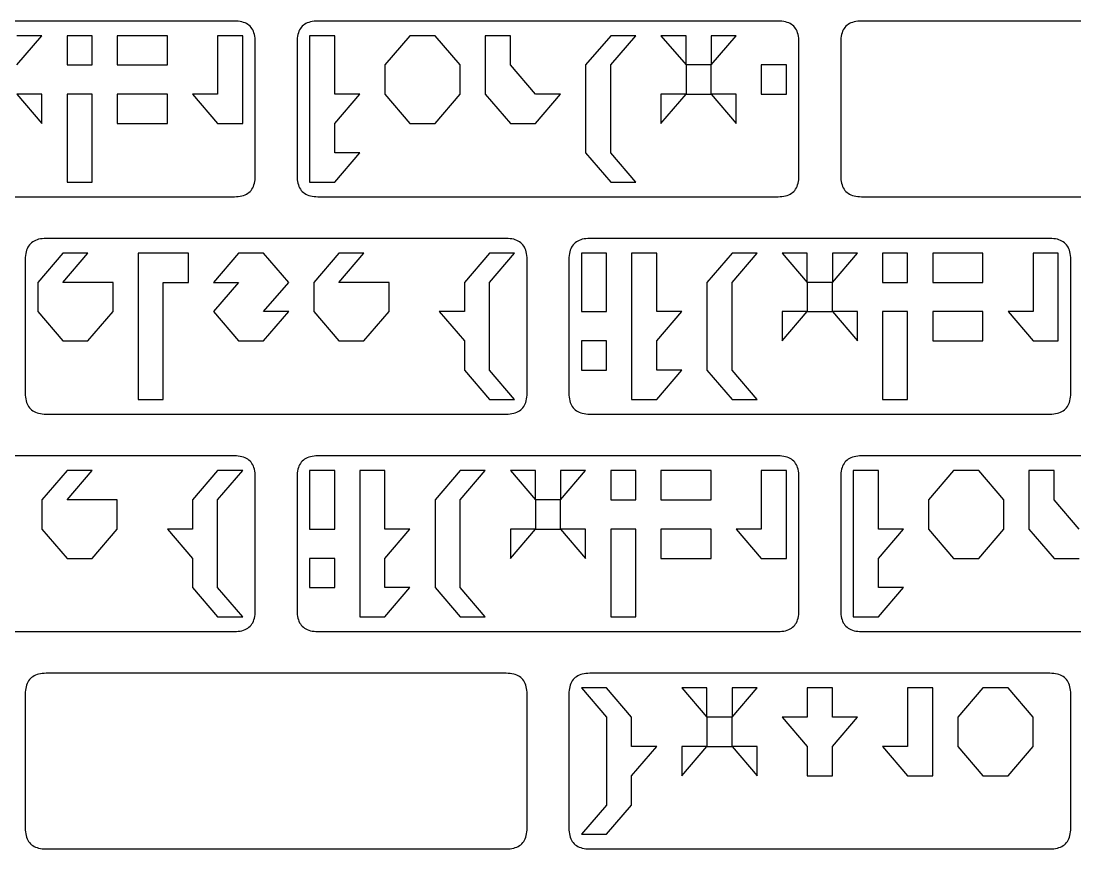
# Model space of a CAD drawing. Header units: metres. Extents: x 10 to 780, y 10 to 780.
# Drawn here: x 399 to 651, y 426 to 624 of the extents above; entities that cross this region are included whole.
import ezdxf

# ---------------------------------------------------------------- set-up
doc = ezdxf.new("R2010")
doc.units = ezdxf.units.M

msp = doc.modelspace()

# ---------------------------------------------------------------- linework, layer by layer
for p, q in [((450, 623.99994), (340, 624)), ((450.4875, 623.9874), (450, 623.99994)), ((450.94998, 623.94995), (450.4875, 623.9874)), ((451.38748, 623.88745), (450.94998, 623.94995)), ((451.8, 623.8), (451.38748, 623.88745)), ((452.1875, 623.6875), (451.8, 623.8)), ((452.55, 623.55), (452.1875, 623.6875)), ((452.88748, 623.3875), (452.55, 623.55)), ((453.19998, 623.2), (452.88748, 623.3875)), ((453.4875, 622.9875), (453.19998, 623.2)), ((453.75, 622.75), (453.4875, 622.9875)), ((453.9875, 622.4875), (453.75, 622.75)), ((454.19998, 622.2), (453.9875, 622.4875)), ((466.01257, 622.4876), (465.80008, 622.20013)), ((466.25006, 622.7501), (466.01257, 622.4876)), ((466.51254, 622.9876), (466.25006, 622.7501)), ((466.80005, 623.2001), (466.51254, 622.9876)), ((467.11255, 623.3876), (466.80005, 623.2001)), ((467.45004, 623.55005), (467.11255, 623.3876)), ((467.81253, 623.68756), (467.45004, 623.55005)), ((468.2, 623.80005), (467.81253, 623.68756)), ((468.61252, 623.8875), (468.2, 623.80005)), ((469.05002, 623.95), (468.61252, 623.8875)), ((469.5125, 623.9875), (469.05002, 623.95)), ((470, 624), (469.5125, 623.9875)), ((580.00024, 623.99994), (470, 624)), ((580.48773, 623.9874), (580.00024, 623.99994)), ((580.9502, 623.94995), (580.48773, 623.9874)), ((581.3877, 623.88745), (580.9502, 623.94995)), ((581.8002, 623.8), (581.3877, 623.88745)), ((582.1876, 623.6875), (581.8002, 623.8)), ((582.5501, 623.55), (582.1876, 623.6875)), ((582.8876, 623.3875), (582.5501, 623.55)), ((583.2001, 623.2), (582.8876, 623.3875)), ((583.48755, 622.9875), (583.2001, 623.2)), ((583.75006, 622.75), (583.48755, 622.9875)), ((583.98755, 622.4875), (583.75006, 622.75)), ((584.2, 622.2), (583.98755, 622.4875)), ((596.0125, 622.4876), (595.8, 622.20013)), ((596.25, 622.7501), (596.0125, 622.4876)), ((596.5125, 622.9876), (596.25, 622.7501)), ((596.8, 623.2001), (596.5125, 622.9876)), ((597.1125, 623.3876), (596.8, 623.2001)), ((597.45, 623.55005), (597.1125, 623.3876)), ((597.8125, 623.68756), (597.45, 623.55005)), ((598.2, 623.80005), (597.8125, 623.68756)), ((598.6125, 623.8875), (598.2, 623.80005)), ((599.05, 623.95), (598.6125, 623.8875)), ((599.5125, 623.9875), (599.05, 623.95)), ((600, 624), (599.5125, 623.9875)), ((710.0005, 623.99994), (600, 624)), ((398, 613.5), (404, 620.5)), ((404, 620.5), (398, 620.5)), ((416, 620.5), (410, 620.5)), ((410, 620.5), (410, 613.5)), ((416, 613.5), (416, 620.5)), ((434, 620.5), (422, 620.5)), ((422, 620.5), (422, 613.5)), ((434, 613.5), (434, 620.5)), ((452, 620.5), (446, 620.5)), ((446, 620.5), (446, 606.5)), ((452, 599.5), (452, 620.5)), ((454.38748, 621.8875), (454.19998, 622.2)), ((454.55, 621.55), (454.38748, 621.8875)), ((454.6875, 621.1875), (454.55, 621.55)), ((454.8, 620.8), (454.6875, 621.1875)), ((454.88748, 620.3875), (454.8, 620.8)), ((454.94998, 619.95), (454.88748, 620.3875)), ((454.9875, 619.4875), (454.94998, 619.95)), ((465.05017, 619.95026), (465.0127, 619.4878)), ((465.11264, 620.38776), (465.05017, 619.95026)), ((465.20013, 620.80023), (465.11264, 620.38776)), ((465.31262, 621.1877), (465.20013, 620.80023)), ((465.4501, 621.5502), (465.31262, 621.1877)), ((465.61258, 621.88763), (465.4501, 621.5502)), ((465.80008, 622.20013), (465.61258, 621.88763)), ((474, 620.5), (468, 620.5)), ((468, 620.5), (468, 585.5)), ((474, 606.5), (474, 620.5)), ((492, 620.5), (486, 613.5)), ((498, 620.5), (492, 620.5)), ((504, 613.5), (498, 620.5)), ((516, 620.5), (510, 620.5)), ((510, 620.5), (510, 606.5)), ((516, 613.5), (516, 620.5)), ((540, 620.5), (534, 613.5)), ((540, 613.5), (546, 620.5)), ((546, 620.5), (540, 620.5)), ((558, 620.5), (552, 620.5)), ((552, 620.5), (558, 613.5)), ((558, 613.5), (558, 620.5)), ((564, 613.5), (570, 620.5)), ((570, 620.5), (564, 620.5)), ((564, 620.5), (564, 613.5)), ((584.3875, 621.8875), (584.2, 622.2)), ((584.55, 621.55), (584.3875, 621.8875)), ((584.6875, 621.1875), (584.55, 621.55)), ((584.8, 620.8), (584.6875, 621.1875)), ((584.8875, 620.3875), (584.8, 620.8)), ((584.95, 619.95), (584.8875, 620.3875)), ((584.9875, 619.4875), (584.95, 619.95)), ((595.05, 619.95026), (595.0125, 619.4878)), ((595.1125, 620.38776), (595.05, 619.95026)), ((595.2, 620.80023), (595.1125, 620.38776)), ((595.3125, 621.1877), (595.2, 620.80023)), ((595.45, 621.5502), (595.3125, 621.1877)), ((595.6125, 621.88763), (595.45, 621.5502)), ((595.8, 622.20013), (595.6125, 621.88763)), ((455, 619), (454.9875, 619.4875)), ((455.00015, 587.0004), (455, 619)), ((465.0002, 619.0003), (465, 587)), ((465.0127, 619.4878), (465.0002, 619.0003)), ((585, 619), (584.9875, 619.4875)), ((585, 587.0004), (585, 619)), ((595.0125, 619.4878), (595, 619.0003)), ((595, 619.0003), (595, 587)), ((410, 613.5), (416, 613.5)), ((422, 613.5), (434, 613.5)), ((486, 613.5), (486, 606.5)), ((504, 606.5), (504, 613.5)), ((522, 606.5), (516, 613.5)), ((534, 613.5), (534, 592.5)), ((540, 592.5), (540, 613.5)), ((564, 613.5), (558, 613.5)), ((558, 613.5), (558, 606.5)), ((564, 606.5), (564, 613.5)), ((582, 613.5), (576, 613.5)), ((576, 613.5), (576, 606.5)), ((582, 606.5), (582, 613.5)), ((398, 606.5), (404, 599.5)), ((404, 606.5), (398, 606.5)), ((404, 599.5), (404, 606.5)), ((416, 606.5), (410, 606.5)), ((410, 606.5), (410, 585.5)), ((416, 585.5), (416, 606.5)), ((434, 606.5), (422, 606.5)), ((422, 606.5), (422, 599.5)), ((434, 599.5), (434, 606.5)), ((446, 606.5), (440, 606.5)), ((440, 606.5), (446, 599.5)), ((474, 599.5), (480, 606.5)), ((480, 606.5), (474, 606.5)), ((486, 606.5), (492, 599.5)), ((498, 599.5), (504, 606.5)), ((510, 606.5), (516, 599.5)), ((522, 599.5), (528, 606.5)), ((528, 606.5), (522, 606.5)), ((552, 599.5), (558, 606.5)), ((558, 606.5), (552, 606.5)), ((552, 606.5), (552, 599.5)), ((558, 606.5), (564, 606.5)), ((564, 606.5), (570, 599.5)), ((570, 606.5), (564, 606.5)), ((570, 599.5), (570, 606.5)), ((576, 606.5), (582, 606.5)), ((422, 599.5), (434, 599.5)), ((446, 599.5), (452, 599.5)), ((474, 592.5), (474, 599.5)), ((492, 599.5), (498, 599.5)), ((516, 599.5), (522, 599.5)), ((474, 585.5), (480, 592.5)), ((480, 592.5), (474, 592.5)), ((534, 592.5), (540, 585.5)), ((546, 585.5), (540, 592.5)), ((410, 585.5), (416, 585.5)), ((454.55008, 584.4502), (454.6876, 584.81274)), ((454.6876, 584.81274), (454.8001, 585.20026)), ((454.8001, 585.20026), (454.88763, 585.6128)), ((454.88763, 585.6128), (454.95013, 586.05035)), ((454.95013, 586.05035), (454.98764, 586.5129)), ((454.98764, 586.5129), (455.00015, 587.0004)), ((465, 587), (465.0125, 586.5125)), ((465.0125, 586.5125), (465.05002, 586.05005)), ((465.05002, 586.05005), (465.11252, 585.61255)), ((465.11252, 585.61255), (465.2, 585.2001)), ((465.2, 585.2001), (465.31253, 584.81256)), ((465.31253, 584.81256), (465.45004, 584.4501)), ((468, 585.5), (474, 585.5)), ((540, 585.5), (546, 585.5)), ((584.55, 584.4502), (584.6875, 584.81274)), ((584.6875, 584.81274), (584.8, 585.20026)), ((584.8, 585.20026), (584.8875, 585.6128)), ((584.8875, 585.6128), (584.95, 586.05035)), ((584.95, 586.05035), (584.9875, 586.5129)), ((584.9875, 586.5129), (585, 587.0004)), ((595, 587), (595.0125, 586.5125)), ((595.0125, 586.5125), (595.05, 586.05005)), ((595.05, 586.05005), (595.1125, 585.61255)), ((595.1125, 585.61255), (595.2, 585.2001)), ((595.2, 585.2001), (595.3125, 584.81256)), ((595.3125, 584.81256), (595.45, 584.4501)), ((451.3875, 582.1125), (451.80002, 582.2)), ((451.80002, 582.2), (452.18753, 582.3125)), ((452.18753, 582.3125), (452.55005, 582.45)), ((452.55005, 582.45), (452.88754, 582.61255)), ((452.88754, 582.61255), (453.20004, 582.80005)), ((453.20004, 582.80005), (453.48755, 583.0126)), ((453.48755, 583.0126), (453.75006, 583.2501)), ((453.75006, 583.2501), (453.98758, 583.51263)), ((453.98758, 583.51263), (454.20007, 583.8002)), ((454.20007, 583.8002), (454.38757, 584.1127)), ((454.38757, 584.1127), (454.55008, 584.4502)), ((465.45004, 584.4501), (465.61255, 584.1126)), ((465.61255, 584.1126), (465.80005, 583.8001)), ((465.80005, 583.8001), (466.01254, 583.51263)), ((466.01254, 583.51263), (466.25006, 583.2501)), ((466.25006, 583.2501), (466.51257, 583.01263)), ((466.51257, 583.01263), (466.80008, 582.8002)), ((466.80008, 582.8002), (467.11258, 582.6127)), ((467.11258, 582.6127), (467.45007, 582.4502)), ((467.45007, 582.4502), (467.8126, 582.3127)), ((467.8126, 582.3127), (468.2001, 582.2002)), ((468.2001, 582.2002), (468.6126, 582.11273)), ((581.3875, 582.1125), (581.8, 582.2)), ((581.8, 582.2), (582.1875, 582.3125)), ((582.1875, 582.3125), (582.55, 582.45)), ((582.55, 582.45), (582.8875, 582.61255)), ((582.8875, 582.61255), (583.2, 582.80005)), ((583.2, 582.80005), (583.4875, 583.0126)), ((583.4875, 583.0126), (583.75, 583.2501)), ((583.75, 583.2501), (583.9875, 583.51263)), ((583.9875, 583.51263), (584.2, 583.8002)), ((584.2, 583.8002), (584.3875, 584.1127)), ((584.3875, 584.1127), (584.55, 584.4502)), ((595.45, 584.4501), (595.61255, 584.1126)), ((595.61255, 584.1126), (595.80005, 583.8001)), ((595.80005, 583.8001), (596.0126, 583.51263)), ((596.0126, 583.51263), (596.25006, 583.2501)), ((596.25006, 583.2501), (596.5126, 583.01263)), ((596.5126, 583.01263), (596.8001, 582.8002)), ((596.8001, 582.8002), (597.1126, 582.6127)), ((597.1126, 582.6127), (597.45013, 582.4502)), ((597.45013, 582.4502), (597.8126, 582.3127)), ((597.8126, 582.3127), (598.20013, 582.2002)), ((598.20013, 582.2002), (598.6127, 582.11273)), ((340, 582.00024), (450, 582)), ((450, 582), (450.48752, 582.0125)), ((450.48752, 582.0125), (450.95, 582.05)), ((450.95, 582.05), (451.3875, 582.1125)), ((468.6126, 582.11273), (469.0501, 582.05023)), ((469.0501, 582.05023), (469.51263, 582.01276)), ((469.51263, 582.01276), (470.00015, 582.00024)), ((470.00015, 582.00024), (580, 582)), ((580, 582), (580.4875, 582.0125)), ((580.4875, 582.0125), (580.95, 582.05)), ((580.95, 582.05), (581.3875, 582.1125)), ((598.6127, 582.11273), (599.0502, 582.05023)), ((599.0502, 582.05023), (599.5127, 582.01276)), ((599.5127, 582.01276), (600.0002, 582.00024)), ((600.0002, 582.00024), (710, 582)), ((400.45004, 569.55005), (400.31256, 569.18756)), ((400.61255, 569.8875), (400.45004, 569.55005)), ((400.80005, 570.2), (400.61255, 569.8875)), ((401.01254, 570.4875), (400.80005, 570.2)), ((401.25003, 570.75), (401.01254, 570.4875)), ((401.5125, 570.9875), (401.25003, 570.75)), ((401.80002, 571.2), (401.5125, 570.9875)), ((402.11252, 571.3875), (401.80002, 571.2)), ((402.45, 571.55), (402.11252, 571.3875)), ((402.8125, 571.6875), (402.45, 571.55)), ((403.2, 571.8), (402.8125, 571.6875)), ((403.61252, 571.8875), (403.2, 571.8)), ((404.05002, 571.95), (403.61252, 571.8875)), ((404.5125, 571.9875), (404.05002, 571.95)), ((405, 572), (404.5125, 571.9875)), ((515.0001, 572), (405, 572)), ((515.4876, 571.9875), (515.0001, 572)), ((515.9501, 571.95), (515.4876, 571.9875)), ((516.3876, 571.8875), (515.9501, 571.95)), ((516.80005, 571.8), (516.3876, 571.8875)), ((517.18756, 571.6875), (516.80005, 571.8)), ((517.55005, 571.55), (517.18756, 571.6875)), ((517.8875, 571.3875), (517.55005, 571.55)), ((518.2, 571.2), (517.8875, 571.3875)), ((518.4875, 570.9875), (518.2, 571.2)), ((518.75, 570.75), (518.4875, 570.9875)), ((518.9875, 570.4875), (518.75, 570.75)), ((519.2, 570.2), (518.9875, 570.4875)), ((519.3875, 569.8875), (519.2, 570.2)), ((519.55, 569.55), (519.3875, 569.8875)), ((519.6875, 569.1875), (519.55, 569.55)), ((530.4501, 569.55005), (530.31256, 569.18756)), ((530.61255, 569.8875), (530.4501, 569.55005)), ((530.80005, 570.2), (530.61255, 569.8875)), ((531.0126, 570.4875), (530.80005, 570.2)), ((531.25006, 570.75), (531.0126, 570.4875)), ((531.5126, 570.9875), (531.25006, 570.75)), ((531.80005, 571.2), (531.5126, 570.9875)), ((532.11255, 571.3875), (531.80005, 571.2)), ((532.4501, 571.55), (532.11255, 571.3875)), ((532.81256, 571.6875), (532.4501, 571.55)), ((533.2001, 571.8), (532.81256, 571.6875)), ((533.61255, 571.8875), (533.2001, 571.8)), ((534.05005, 571.95), (533.61255, 571.8875)), ((534.5125, 571.9875), (534.05005, 571.95)), ((535, 572), (534.5125, 571.9875)), ((645.00024, 572), (535, 572)), ((645.48773, 571.9875), (645.00024, 572)), ((645.9502, 571.95), (645.48773, 571.9875)), ((646.3877, 571.8875), (645.9502, 571.95)), ((646.8002, 571.8), (646.3877, 571.8875)), ((647.1876, 571.6875), (646.8002, 571.8)), ((647.5501, 571.55), (647.1876, 571.6875)), ((647.8876, 571.3875), (647.5501, 571.55)), ((648.2001, 571.2), (647.8876, 571.3875)), ((648.48755, 570.9875), (648.2001, 571.2)), ((648.75006, 570.75), (648.48755, 570.9875)), ((648.98755, 570.4875), (648.75006, 570.75)), ((649.2, 570.2), (648.98755, 570.4875)), ((649.3875, 569.8875), (649.2, 570.2)), ((649.55, 569.55), (649.3875, 569.8875)), ((649.6875, 569.1875), (649.55, 569.55)), ((400.01257, 567.4876), (400.0001, 567.0001)), ((400.05008, 567.9501), (400.01257, 567.4876)), ((400.11258, 568.3876), (400.05008, 567.9501)), ((400.20007, 568.80005), (400.11258, 568.3876)), ((400.31256, 569.18756), (400.20007, 568.80005)), ((409, 568.5), (403, 561.5)), ((409, 561.5), (415, 568.5)), ((415, 568.5), (409, 568.5)), ((439, 568.5), (427, 568.5)), ((427, 568.5), (427, 533.5)), ((439, 561.5), (439, 568.5)), ((451, 568.5), (445, 561.5)), ((457, 568.5), (451, 568.5)), ((463, 561.5), (457, 568.5)), ((475, 568.5), (469, 561.5)), ((475, 561.5), (481, 568.5)), ((481, 568.5), (475, 568.5)), ((511, 568.5), (505, 561.5)), ((511, 561.5), (517, 568.5)), ((517, 568.5), (511, 568.5)), ((519.8, 568.8), (519.6875, 569.1875)), ((519.8875, 568.3875), (519.8, 568.8)), ((519.95, 567.95), (519.8875, 568.3875)), ((519.9875, 567.4875), (519.95, 567.95)), ((520, 567), (519.9875, 567.4875)), ((530.0126, 567.4876), (530.00006, 567.0001)), ((530.05005, 567.9501), (530.0126, 567.4876)), ((530.11255, 568.3876), (530.05005, 567.9501)), ((530.2001, 568.80005), (530.11255, 568.3876)), ((530.31256, 569.18756), (530.2001, 568.80005)), ((539, 568.5), (533, 568.5)), ((533, 568.5), (533, 554.5)), ((539, 554.5), (539, 568.5)), ((551, 568.5), (545, 568.5)), ((545, 568.5), (545, 533.5)), ((551, 554.5), (551, 568.5)), ((569, 568.5), (563, 561.5)), ((569, 561.5), (575, 568.5)), ((575, 568.5), (569, 568.5)), ((587, 568.5), (581, 568.5)), ((581, 568.5), (587, 561.5)), ((587, 561.5), (587, 568.5)), ((593, 561.5), (599, 568.5)), ((599, 568.5), (593, 568.5)), ((593, 568.5), (593, 561.5)), ((611, 568.5), (605, 568.5)), ((605, 568.5), (605, 561.5)), ((611, 561.5), (611, 568.5)), ((629, 568.5), (617, 568.5)), ((617, 568.5), (617, 561.5)), ((629, 561.5), (629, 568.5)), ((647, 568.5), (641, 568.5)), ((641, 568.5), (641, 554.5)), ((647, 547.5), (647, 568.5)), ((649.8, 568.8), (649.6875, 569.1875)), ((649.8875, 568.3875), (649.8, 568.8)), ((649.95, 567.95), (649.8875, 568.3875)), ((649.9875, 567.4875), (649.95, 567.95)), ((650, 567), (649.9875, 567.4875)), ((400.0001, 567.0001), (400, 535)), ((520.00024, 535.0001), (520, 567)), ((530.00006, 567.0001), (530, 535)), ((650.00037, 535.0001), (650, 567)), ((403, 561.5), (403, 554.5)), ((421, 561.5), (409, 561.5)), ((421, 554.5), (421, 561.5)), ((433, 533.5), (433, 561.5)), ((433, 561.5), (439, 561.5)), ((445, 561.5), (451, 561.5)), ((451, 561.5), (445, 554.5)), ((457, 554.5), (463, 561.5)), ((469, 561.5), (469, 554.5)), ((487, 561.5), (475, 561.5)), ((487, 554.5), (487, 561.5)), ((505, 561.5), (505, 554.5)), ((511, 540.5), (511, 561.5)), ((563, 561.5), (563, 540.5)), ((569, 540.5), (569, 561.5)), ((593, 561.5), (587, 561.5)), ((587, 561.5), (587, 554.5)), ((593, 554.5), (593, 561.5)), ((605, 561.5), (611, 561.5)), ((617, 561.5), (629, 561.5)), ((403, 554.5), (409, 547.5)), ((415, 547.5), (421, 554.5)), ((445, 554.5), (451, 547.5)), ((457, 547.5), (463, 554.5)), ((463, 554.5), (457, 554.5)), ((469, 554.5), (475, 547.5)), ((481, 547.5), (487, 554.5)), ((505, 554.5), (499, 554.5)), ((499, 554.5), (505, 547.5)), ((533, 554.5), (539, 554.5)), ((551, 547.5), (557, 554.5)), ((557, 554.5), (551, 554.5)), ((581, 547.5), (587, 554.5)), ((587, 554.5), (581, 554.5)), ((581, 554.5), (581, 547.5)), ((587, 554.5), (593, 554.5)), ((593, 554.5), (599, 547.5)), ((599, 554.5), (593, 554.5)), ((599, 547.5), (599, 554.5)), ((611, 554.5), (605, 554.5)), ((605, 554.5), (605, 533.5)), ((611, 533.5), (611, 554.5)), ((629, 554.5), (617, 554.5)), ((617, 554.5), (617, 547.5)), ((629, 547.5), (629, 554.5)), ((641, 554.5), (635, 554.5)), ((635, 554.5), (641, 547.5)), ((409, 547.5), (415, 547.5)), ((451, 547.5), (457, 547.5)), ((475, 547.5), (481, 547.5)), ((505, 547.5), (505, 540.5)), ((539, 547.5), (533, 547.5)), ((533, 547.5), (533, 540.5)), ((539, 540.5), (539, 547.5)), ((551, 540.5), (551, 547.5)), ((617, 547.5), (629, 547.5)), ((641, 547.5), (647, 547.5)), ((505, 540.5), (511, 533.5)), ((517, 533.5), (511, 540.5)), ((533, 540.5), (539, 540.5)), ((551, 533.5), (557, 540.5)), ((557, 540.5), (551, 540.5)), ((563, 540.5), (569, 533.5)), ((575, 533.5), (569, 540.5)), ((400, 535), (400.0125, 534.5125)), ((400.0125, 534.5125), (400.05002, 534.05005)), ((519.9502, 534.0501), (519.98773, 534.51263)), ((519.98773, 534.51263), (520.00024, 535.0001)), ((530, 535), (530.0125, 534.5125)), ((530.0125, 534.5125), (530.05, 534.05005)), ((649.9503, 534.0501), (649.98785, 534.51263)), ((649.98785, 534.51263), (650.00037, 535.0001)), ((400.05002, 534.05005), (400.11252, 533.61255)), ((400.11252, 533.61255), (400.2, 533.2001)), ((400.2, 533.2001), (400.3125, 532.81256)), ((400.3125, 532.81256), (400.45, 532.4501)), ((400.45, 532.4501), (400.61252, 532.11255)), ((400.61252, 532.11255), (400.80002, 531.80005)), ((400.80002, 531.80005), (401.0125, 531.5126)), ((427, 533.5), (433, 533.5)), ((511, 533.5), (517, 533.5)), ((518.9876, 531.5125), (519.20013, 531.80005)), ((519.20013, 531.80005), (519.38763, 532.11255)), ((519.38763, 532.11255), (519.5502, 532.4501)), ((519.5502, 532.4501), (519.6877, 532.81256)), ((519.6877, 532.81256), (519.8002, 533.2001)), ((519.8002, 533.2001), (519.8877, 533.6126)), ((519.8877, 533.6126), (519.9502, 534.0501)), ((530.05, 534.05005), (530.1125, 533.61255)), ((530.1125, 533.61255), (530.2, 533.2001)), ((530.2, 533.2001), (530.3125, 532.81256)), ((530.3125, 532.81256), (530.45, 532.4501)), ((530.45, 532.4501), (530.6125, 532.11255)), ((530.6125, 532.11255), (530.8, 531.80005)), ((530.8, 531.80005), (531.0125, 531.5126)), ((545, 533.5), (551, 533.5)), ((569, 533.5), (575, 533.5)), ((605, 533.5), (611, 533.5)), ((648.9877, 531.5125), (649.2002, 531.80005)), ((649.2002, 531.80005), (649.3877, 532.11255)), ((649.3877, 532.11255), (649.55023, 532.4501)), ((649.55023, 532.4501), (649.68774, 532.81256)), ((649.68774, 532.81256), (649.8003, 533.2001)), ((649.8003, 533.2001), (649.8878, 533.6126)), ((649.8878, 533.6126), (649.9503, 534.0501)), ((401.0125, 531.5126), (401.25, 531.25006)), ((401.25, 531.25006), (401.5125, 531.0126)), ((401.5125, 531.0126), (401.80002, 530.80005)), ((401.80002, 530.80005), (402.11252, 530.61255)), ((402.11252, 530.61255), (402.45, 530.4501)), ((402.45, 530.4501), (402.8125, 530.31256)), ((402.8125, 530.31256), (403.2, 530.2001)), ((403.2, 530.2001), (403.61252, 530.11255)), ((403.61252, 530.11255), (404.05002, 530.05005)), ((404.05002, 530.05005), (404.5125, 530.0126)), ((404.5125, 530.0126), (405.00003, 530.00006)), ((405.00003, 530.00006), (515, 530)), ((515, 530), (515.4875, 530.0125)), ((515.4875, 530.0125), (515.95, 530.05)), ((515.95, 530.05), (516.3875, 530.1125)), ((516.3875, 530.1125), (516.80005, 530.2)), ((516.80005, 530.2), (517.18756, 530.3125)), ((517.18756, 530.3125), (517.55005, 530.45)), ((517.55005, 530.45), (517.8876, 530.6125)), ((517.8876, 530.6125), (518.2001, 530.8)), ((518.2001, 530.8), (518.4876, 531.0125)), ((518.4876, 531.0125), (518.7501, 531.25)), ((518.7501, 531.25), (518.9876, 531.5125)), ((531.0125, 531.5126), (531.25, 531.25006)), ((531.25, 531.25006), (531.5125, 531.0126)), ((531.5125, 531.0126), (531.80005, 530.80005)), ((531.80005, 530.80005), (532.11255, 530.61255)), ((532.11255, 530.61255), (532.4501, 530.4501)), ((532.4501, 530.4501), (532.81256, 530.31256)), ((532.81256, 530.31256), (533.2001, 530.2001)), ((533.2001, 530.2001), (533.6126, 530.11255)), ((533.6126, 530.11255), (534.0501, 530.05005)), ((534.0501, 530.05005), (534.51263, 530.0126)), ((534.51263, 530.0126), (535.0001, 530.00006)), ((535.0001, 530.00006), (645, 530)), ((645, 530), (645.4875, 530.0125)), ((645.4875, 530.0125), (645.95, 530.05)), ((645.95, 530.05), (646.3875, 530.1125)), ((646.3875, 530.1125), (646.80005, 530.2)), ((646.80005, 530.2), (647.18756, 530.3125)), ((647.18756, 530.3125), (647.55005, 530.45)), ((647.55005, 530.45), (647.8876, 530.6125)), ((647.8876, 530.6125), (648.2001, 530.8)), ((648.2001, 530.8), (648.4876, 531.0125)), ((648.4876, 531.0125), (648.7501, 531.25)), ((648.7501, 531.25), (648.9877, 531.5125)), ((450, 520.00024), (340, 520)), ((450.4875, 519.98773), (450, 520.00024)), ((450.94998, 519.9502), (450.4875, 519.98773)), ((451.38748, 519.8877), (450.94998, 519.9502)), ((451.8, 519.8002), (451.38748, 519.8877)), ((452.1875, 519.6877), (451.8, 519.8002)), ((452.55, 519.5502), (452.1875, 519.6877)), ((452.88748, 519.38763), (452.55, 519.5502)), ((453.19998, 519.20013), (452.88748, 519.38763)), ((453.4875, 518.9876), (453.19998, 519.20013)), ((466.80005, 519.2), (466.51254, 518.9875)), ((467.11255, 519.3875), (466.80005, 519.2)), ((467.45004, 519.55), (467.11255, 519.3875)), ((467.81253, 519.6875), (467.45004, 519.55)), ((468.2, 519.8), (467.81253, 519.6875)), ((468.61252, 519.8875), (468.2, 519.8)), ((469.05002, 519.95), (468.61252, 519.8875)), ((469.5125, 519.9875), (469.05002, 519.95)), ((470, 520), (469.5125, 519.9875)), ((580.00024, 520.00024), (470, 520)), ((580.48773, 519.98773), (580.00024, 520.00024)), ((580.9502, 519.9502), (580.48773, 519.98773)), ((581.3877, 519.8877), (580.9502, 519.9502)), ((581.8002, 519.8002), (581.3877, 519.8877)), ((582.1876, 519.6877), (581.8002, 519.8002)), ((582.5501, 519.5502), (582.1876, 519.6877)), ((582.8876, 519.38763), (582.5501, 519.5502)), ((583.2001, 519.20013), (582.8876, 519.38763)), ((583.48755, 518.9876), (583.2001, 519.20013)), ((596.8, 519.2), (596.5125, 518.9875)), ((597.1125, 519.3875), (596.8, 519.2)), ((597.45, 519.55), (597.1125, 519.3875)), ((597.8125, 519.6875), (597.45, 519.55)), ((598.2, 519.8), (597.8125, 519.6875)), ((598.6125, 519.8875), (598.2, 519.8)), ((599.05, 519.95), (598.6125, 519.8875)), ((599.5125, 519.9875), (599.05, 519.95)), ((600, 520), (599.5125, 519.9875)), ((710.0005, 520.00024), (600, 520)), ((453.75, 518.7501), (453.4875, 518.9876)), ((453.9875, 518.4876), (453.75, 518.7501)), ((454.19998, 518.2001), (453.9875, 518.4876)), ((454.38748, 517.8876), (454.19998, 518.2001)), ((454.55, 517.55005), (454.38748, 517.8876)), ((454.6875, 517.18756), (454.55, 517.55005)), ((454.8, 516.80005), (454.6875, 517.18756)), ((454.88748, 516.3875), (454.8, 516.80005)), ((465.20013, 516.80005), (465.11264, 516.3876)), ((465.31262, 517.18756), (465.20013, 516.80005)), ((465.4501, 517.55005), (465.31262, 517.18756)), ((465.61258, 517.8875), (465.4501, 517.55005)), ((465.80008, 518.2), (465.61258, 517.8875)), ((466.01257, 518.4875), (465.80008, 518.2)), ((466.25006, 518.75), (466.01257, 518.4875)), ((466.51254, 518.9875), (466.25006, 518.75)), ((583.75006, 518.7501), (583.48755, 518.9876)), ((583.98755, 518.4876), (583.75006, 518.7501)), ((584.2, 518.2001), (583.98755, 518.4876)), ((584.3875, 517.8876), (584.2, 518.2001)), ((584.55, 517.55005), (584.3875, 517.8876)), ((584.6875, 517.18756), (584.55, 517.55005)), ((584.8, 516.80005), (584.6875, 517.18756)), ((584.8875, 516.3875), (584.8, 516.80005)), ((595.2, 516.80005), (595.1125, 516.3876)), ((595.3125, 517.18756), (595.2, 516.80005)), ((595.45, 517.55005), (595.3125, 517.18756)), ((595.6125, 517.8875), (595.45, 517.55005)), ((595.8, 518.2), (595.6125, 517.8875)), ((596.0125, 518.4875), (595.8, 518.2)), ((596.25, 518.75), (596.0125, 518.4875)), ((596.5125, 518.9875), (596.25, 518.75)), ((410, 516.5), (404, 509.5)), ((410, 509.5), (416, 516.5)), ((416, 516.5), (410, 516.5)), ((446, 516.5), (440, 509.5)), ((446, 509.5), (452, 516.5)), ((452, 516.5), (446, 516.5)), ((454.94998, 515.95), (454.88748, 516.3875)), ((454.9875, 515.4875), (454.94998, 515.95)), ((455, 515), (454.9875, 515.4875)), ((455.00015, 483.00012), (455, 515)), ((465.0002, 515.0001), (465, 483)), ((465.0127, 515.4876), (465.0002, 515.0001)), ((465.05017, 515.9501), (465.0127, 515.4876)), ((465.11264, 516.3876), (465.05017, 515.9501)), ((474, 516.5), (468, 516.5)), ((468, 516.5), (468, 502.5)), ((474, 502.5), (474, 516.5)), ((486, 516.5), (480, 516.5)), ((480, 516.5), (480, 481.5)), ((486, 502.5), (486, 516.5)), ((504, 516.5), (498, 509.5)), ((504, 509.5), (510, 516.5)), ((510, 516.5), (504, 516.5)), ((522, 516.5), (516, 516.5)), ((516, 516.5), (522, 509.5)), ((522, 509.5), (522, 516.5)), ((528, 509.5), (534, 516.5)), ((534, 516.5), (528, 516.5)), ((528, 516.5), (528, 509.5)), ((546, 516.5), (540, 516.5)), ((540, 516.5), (540, 509.5)), ((546, 509.5), (546, 516.5)), ((564, 516.5), (552, 516.5)), ((552, 516.5), (552, 509.5)), ((564, 509.5), (564, 516.5)), ((582, 516.5), (576, 516.5)), ((576, 516.5), (576, 502.5)), ((582, 495.5), (582, 516.5)), ((584.95, 515.95), (584.8875, 516.3875)), ((584.9875, 515.4875), (584.95, 515.95)), ((585, 515), (584.9875, 515.4875)), ((585, 483.00012), (585, 515)), ((595.0125, 515.4876), (595, 515.0001)), ((595, 515.0001), (595, 483)), ((595.05, 515.9501), (595.0125, 515.4876)), ((595.1125, 516.3876), (595.05, 515.9501)), ((604, 516.5), (598, 516.5)), ((598, 516.5), (598, 481.5)), ((604, 502.5), (604, 516.5)), ((622, 516.5), (616, 509.5)), ((628, 516.5), (622, 516.5)), ((634, 509.5), (628, 516.5)), ((646, 516.5), (640, 516.5)), ((640, 516.5), (640, 502.5)), ((646, 509.5), (646, 516.5)), ((404, 509.5), (404, 502.5)), ((422, 509.5), (410, 509.5)), ((422, 502.5), (422, 509.5)), ((440, 509.5), (440, 502.5)), ((446, 488.5), (446, 509.5)), ((498, 509.5), (498, 488.5)), ((504, 488.5), (504, 509.5)), ((528, 509.5), (522, 509.5)), ((522, 509.5), (522, 502.5)), ((528, 502.5), (528, 509.5)), ((540, 509.5), (546, 509.5)), ((552, 509.5), (564, 509.5)), ((616, 509.5), (616, 502.5)), ((634, 502.5), (634, 509.5)), ((652, 502.5), (646, 509.5)), ((404, 502.5), (410, 495.5)), ((416, 495.5), (422, 502.5)), ((440, 502.5), (434, 502.5)), ((434, 502.5), (440, 495.5)), ((468, 502.5), (474, 502.5)), ((486, 495.5), (492, 502.5)), ((492, 502.5), (486, 502.5)), ((516, 495.5), (522, 502.5)), ((522, 502.5), (516, 502.5)), ((516, 502.5), (516, 495.5)), ((522, 502.5), (528, 502.5)), ((528, 502.5), (534, 495.5)), ((534, 502.5), (528, 502.5)), ((534, 495.5), (534, 502.5)), ((546, 502.5), (540, 502.5)), ((540, 502.5), (540, 481.5)), ((546, 481.5), (546, 502.5)), ((564, 502.5), (552, 502.5)), ((552, 502.5), (552, 495.5)), ((564, 495.5), (564, 502.5)), ((576, 502.5), (570, 502.5)), ((570, 502.5), (576, 495.5)), ((604, 495.5), (610, 502.5)), ((610, 502.5), (604, 502.5)), ((616, 502.5), (622, 495.5)), ((628, 495.5), (634, 502.5)), ((640, 502.5), (646, 495.5)), ((410, 495.5), (416, 495.5)), ((440, 495.5), (440, 488.5)), ((474, 495.5), (468, 495.5)), ((468, 495.5), (468, 488.5)), ((474, 488.5), (474, 495.5)), ((486, 488.5), (486, 495.5)), ((552, 495.5), (564, 495.5)), ((576, 495.5), (582, 495.5)), ((604, 488.5), (604, 495.5)), ((622, 495.5), (628, 495.5)), ((646, 495.5), (652, 495.5)), ((440, 488.5), (446, 481.5)), ((452, 481.5), (446, 488.5)), ((468, 488.5), (474, 488.5)), ((486, 481.5), (492, 488.5)), ((492, 488.5), (486, 488.5)), ((498, 488.5), (504, 481.5)), ((510, 481.5), (504, 488.5)), ((604, 481.5), (610, 488.5)), ((610, 488.5), (604, 488.5)), ((446, 481.5), (452, 481.5)), ((454.8001, 481.20007), (454.88763, 481.61258)), ((454.88763, 481.61258), (454.95013, 482.05008)), ((454.95013, 482.05008), (454.98764, 482.5126)), ((454.98764, 482.5126), (455.00015, 483.00012)), ((465, 483), (465.0125, 482.5125)), ((465.0125, 482.5125), (465.05002, 482.05002)), ((465.05002, 482.05002), (465.11252, 481.61252)), ((465.11252, 481.61252), (465.2, 481.2)), ((480, 481.5), (486, 481.5)), ((504, 481.5), (510, 481.5)), ((540, 481.5), (546, 481.5)), ((584.8, 481.20007), (584.8875, 481.61258)), ((584.8875, 481.61258), (584.95, 482.05008)), ((584.95, 482.05008), (584.9875, 482.5126)), ((584.9875, 482.5126), (585, 483.00012)), ((595, 483), (595.0125, 482.5125)), ((595.0125, 482.5125), (595.05, 482.05002)), ((595.05, 482.05002), (595.1125, 481.61252)), ((595.1125, 481.61252), (595.2, 481.2)), ((598, 481.5), (604, 481.5)), ((453.20004, 478.80002), (453.48755, 479.0125)), ((453.48755, 479.0125), (453.75006, 479.25003)), ((453.75006, 479.25003), (453.98758, 479.51254)), ((453.98758, 479.51254), (454.20007, 479.80005)), ((454.20007, 479.80005), (454.38757, 480.11255)), ((454.38757, 480.11255), (454.55008, 480.45004)), ((454.55008, 480.45004), (454.6876, 480.81256)), ((454.6876, 480.81256), (454.8001, 481.20007)), ((465.2, 481.2), (465.31253, 480.8125)), ((465.31253, 480.8125), (465.45004, 480.45)), ((465.45004, 480.45), (465.61255, 480.11252)), ((465.61255, 480.11252), (465.80005, 479.80002)), ((465.80005, 479.80002), (466.01254, 479.5125)), ((466.01254, 479.5125), (466.25006, 479.25003)), ((466.25006, 479.25003), (466.51257, 479.01254)), ((466.51257, 479.01254), (466.80008, 478.80005)), ((583.2, 478.80002), (583.4875, 479.0125)), ((583.4875, 479.0125), (583.75, 479.25003)), ((583.75, 479.25003), (583.9875, 479.51254)), ((583.9875, 479.51254), (584.2, 479.80005)), ((584.2, 479.80005), (584.3875, 480.11255)), ((584.3875, 480.11255), (584.55, 480.45004)), ((584.55, 480.45004), (584.6875, 480.81256)), ((584.6875, 480.81256), (584.8, 481.20007)), ((595.2, 481.2), (595.3125, 480.8125)), ((595.3125, 480.8125), (595.45, 480.45)), ((595.45, 480.45), (595.61255, 480.11252)), ((595.61255, 480.11252), (595.80005, 479.80002)), ((595.80005, 479.80002), (596.0126, 479.5125)), ((596.0126, 479.5125), (596.25006, 479.25003)), ((596.25006, 479.25003), (596.5126, 479.01254)), ((596.5126, 479.01254), (596.8001, 478.80005)), ((340, 478.00015), (450, 478)), ((450, 478), (450.48752, 478.0125)), ((450.48752, 478.0125), (450.95, 478.05002)), ((450.95, 478.05002), (451.3875, 478.11252)), ((451.3875, 478.11252), (451.80002, 478.2)), ((451.80002, 478.2), (452.18753, 478.3125)), ((452.18753, 478.3125), (452.55005, 478.45)), ((452.55005, 478.45), (452.88754, 478.61252)), ((452.88754, 478.61252), (453.20004, 478.80002)), ((466.80008, 478.80005), (467.11258, 478.61255)), ((467.11258, 478.61255), (467.45007, 478.45007)), ((467.45007, 478.45007), (467.8126, 478.3126)), ((467.8126, 478.3126), (468.2001, 478.2001)), ((468.2001, 478.2001), (468.6126, 478.1126)), ((468.6126, 478.1126), (469.0501, 478.0501)), ((469.0501, 478.0501), (469.51263, 478.01263)), ((469.51263, 478.01263), (470.00015, 478.00015)), ((470.00015, 478.00015), (580, 478)), ((580, 478), (580.4875, 478.0125)), ((580.4875, 478.0125), (580.95, 478.05002)), ((580.95, 478.05002), (581.3875, 478.11252)), ((581.3875, 478.11252), (581.8, 478.2)), ((581.8, 478.2), (582.1875, 478.3125)), ((582.1875, 478.3125), (582.55, 478.45)), ((582.55, 478.45), (582.8875, 478.61252)), ((582.8875, 478.61252), (583.2, 478.80002)), ((596.8001, 478.80005), (597.1126, 478.61255)), ((597.1126, 478.61255), (597.45013, 478.45007)), ((597.45013, 478.45007), (597.8126, 478.3126)), ((597.8126, 478.3126), (598.20013, 478.2001)), ((598.20013, 478.2001), (598.6127, 478.1126)), ((598.6127, 478.1126), (599.0502, 478.0501)), ((599.0502, 478.0501), (599.5127, 478.01263)), ((599.5127, 478.01263), (600.0002, 478.00015)), ((600.0002, 478.00015), (710, 478)), ((401.01254, 466.4875), (400.80005, 466.19998)), ((401.25003, 466.75), (401.01254, 466.4875)), ((401.5125, 466.9875), (401.25003, 466.75)), ((401.80002, 467.19998), (401.5125, 466.9875)), ((402.11252, 467.38748), (401.80002, 467.19998)), ((402.45, 467.55), (402.11252, 467.38748)), ((402.8125, 467.6875), (402.45, 467.55)), ((403.2, 467.8), (402.8125, 467.6875)), ((403.61252, 467.88748), (403.2, 467.8)), ((404.05002, 467.94998), (403.61252, 467.88748)), ((404.5125, 467.9875), (404.05002, 467.94998)), ((405, 468), (404.5125, 467.9875)), ((515.0001, 468.00027), (405, 468)), ((515.4876, 467.98773), (515.0001, 468.00027)), ((515.9501, 467.9502), (515.4876, 467.98773)), ((516.3876, 467.88766), (515.9501, 467.9502)), ((516.80005, 467.80014), (516.3876, 467.88766)), ((517.18756, 467.68762), (516.80005, 467.80014)), ((517.55005, 467.5501), (517.18756, 467.68762)), ((517.8875, 467.3876), (517.55005, 467.5501)), ((518.2, 467.20007), (517.8875, 467.3876)), ((518.4875, 466.98755), (518.2, 467.20007)), ((518.75, 466.75003), (518.4875, 466.98755)), ((518.9875, 466.48752), (518.75, 466.75003)), ((519.2, 466.2), (518.9875, 466.48752)), ((531.0126, 466.4875), (530.80005, 466.19998)), ((531.25006, 466.75), (531.0126, 466.4875)), ((531.5126, 466.9875), (531.25006, 466.75)), ((531.80005, 467.19998), (531.5126, 466.9875)), ((532.11255, 467.38748), (531.80005, 467.19998)), ((532.4501, 467.55), (532.11255, 467.38748)), ((532.81256, 467.6875), (532.4501, 467.55)), ((533.2001, 467.8), (532.81256, 467.6875)), ((533.61255, 467.88748), (533.2001, 467.8)), ((534.05005, 467.94998), (533.61255, 467.88748)), ((534.5125, 467.9875), (534.05005, 467.94998)), ((535, 468), (534.5125, 467.9875)), ((645.00024, 468.00027), (535, 468)), ((645.48773, 467.98773), (645.00024, 468.00027)), ((645.9502, 467.9502), (645.48773, 467.98773)), ((646.3877, 467.88766), (645.9502, 467.9502)), ((646.8002, 467.80014), (646.3877, 467.88766)), ((647.1876, 467.68762), (646.8002, 467.80014)), ((647.5501, 467.5501), (647.1876, 467.68762)), ((647.8876, 467.3876), (647.5501, 467.5501)), ((648.2001, 467.20007), (647.8876, 467.3876)), ((648.48755, 466.98755), (648.2001, 467.20007)), ((648.75006, 466.75003), (648.48755, 466.98755)), ((648.98755, 466.48752), (648.75006, 466.75003)), ((649.2, 466.2), (648.98755, 466.48752)), ((400.05008, 463.94998), (400.01257, 463.4875)), ((400.11258, 464.38748), (400.05008, 463.94998)), ((400.20007, 464.8), (400.11258, 464.38748)), ((400.31256, 465.1875), (400.20007, 464.8)), ((400.45004, 465.55), (400.31256, 465.1875)), ((400.61255, 465.88748), (400.45004, 465.55)), ((400.80005, 466.19998), (400.61255, 465.88748)), ((519.3875, 465.8875), (519.2, 466.2)), ((519.55, 465.55002), (519.3875, 465.8875)), ((519.6875, 465.1875), (519.55, 465.55002)), ((519.8, 464.8), (519.6875, 465.1875)), ((519.8875, 464.38748), (519.8, 464.8)), ((519.95, 463.94998), (519.8875, 464.38748)), ((519.9875, 463.4875), (519.95, 463.94998)), ((530.05005, 463.94998), (530.0126, 463.4875)), ((530.11255, 464.38748), (530.05005, 463.94998)), ((530.2001, 464.8), (530.11255, 464.38748)), ((530.31256, 465.1875), (530.2001, 464.8)), ((530.4501, 465.55), (530.31256, 465.1875)), ((530.61255, 465.88748), (530.4501, 465.55)), ((530.80005, 466.19998), (530.61255, 465.88748)), ((539, 464.5), (533, 464.5)), ((533, 464.5), (539, 457.5)), ((545, 457.5), (539, 464.5)), ((563, 464.5), (557, 464.5)), ((557, 464.5), (563, 457.5)), ((563, 457.5), (563, 464.5)), ((569, 457.5), (575, 464.5)), ((575, 464.5), (569, 464.5)), ((569, 464.5), (569, 457.5)), ((593, 464.5), (587, 464.5)), ((587, 464.5), (587, 457.5)), ((593, 457.5), (593, 464.5)), ((617, 464.5), (611, 464.5)), ((611, 464.5), (611, 450.5)), ((617, 443.5), (617, 464.5)), ((629, 464.5), (623, 457.5)), ((635, 464.5), (629, 464.5)), ((641, 457.5), (635, 464.5)), ((649.3875, 465.8875), (649.2, 466.2)), ((649.55, 465.55002), (649.3875, 465.8875)), ((649.6875, 465.1875), (649.55, 465.55002)), ((649.8, 464.8), (649.6875, 465.1875)), ((649.8875, 464.38748), (649.8, 464.8)), ((649.95, 463.94998), (649.8875, 464.38748)), ((649.9875, 463.4875), (649.95, 463.94998)), ((400.0001, 463), (400, 431)), ((400.01257, 463.4875), (400.0001, 463)), ((520, 463), (519.9875, 463.4875)), ((520.00024, 431.0002), (520, 463)), ((530.00006, 463), (530, 431)), ((530.0126, 463.4875), (530.00006, 463)), ((650, 463), (649.9875, 463.4875)), ((650.00037, 431.0002), (650, 463)), ((539, 457.5), (539, 436.5)), ((545, 450.5), (545, 457.5)), ((569, 457.5), (563, 457.5)), ((563, 457.5), (563, 450.5)), ((569, 450.5), (569, 457.5)), ((587, 457.5), (581, 457.5)), ((581, 457.5), (587, 450.5)), ((593, 450.5), (599, 457.5)), ((599, 457.5), (593, 457.5)), ((623, 457.5), (623, 450.5)), ((641, 450.5), (641, 457.5)), ((545, 443.5), (551, 450.5)), ((551, 450.5), (545, 450.5)), ((557, 443.5), (563, 450.5)), ((563, 450.5), (557, 450.5)), ((557, 450.5), (557, 443.5)), ((563, 450.5), (569, 450.5)), ((569, 450.5), (575, 443.5)), ((575, 450.5), (569, 450.5)), ((575, 443.5), (575, 450.5)), ((587, 450.5), (587, 443.5)), ((593, 443.5), (593, 450.5)), ((611, 450.5), (605, 450.5)), ((605, 450.5), (611, 443.5)), ((623, 450.5), (629, 443.5)), ((635, 443.5), (641, 450.5)), ((545, 436.5), (545, 443.5)), ((587, 443.5), (593, 443.5)), ((611, 443.5), (617, 443.5)), ((629, 443.5), (635, 443.5)), ((539, 436.5), (533, 429.5)), ((539, 429.5), (545, 436.5)), ((400, 431), (400.0125, 430.5125)), ((519.98773, 430.5127), (520.00024, 431.0002)), ((530, 431), (530.0125, 430.5125)), ((649.98785, 430.5127), (650.00037, 431.0002)), ((400.0125, 430.5125), (400.05002, 430.05002)), ((400.05002, 430.05002), (400.11252, 429.61252)), ((400.11252, 429.61252), (400.2, 429.2)), ((400.2, 429.2), (400.3125, 428.8125)), ((400.3125, 428.8125), (400.45, 428.45)), ((400.45, 428.45), (400.61252, 428.11252)), ((519.38763, 428.11258), (519.5502, 428.4501)), ((519.5502, 428.4501), (519.6877, 428.81262)), ((519.6877, 428.81262), (519.8002, 429.20013)), ((519.8002, 429.20013), (519.8877, 429.61264)), ((519.8877, 429.61264), (519.9502, 430.05017)), ((519.9502, 430.05017), (519.98773, 430.5127)), ((530.0125, 430.5125), (530.05, 430.05002)), ((530.05, 430.05002), (530.1125, 429.61252)), ((530.1125, 429.61252), (530.2, 429.2)), ((530.2, 429.2), (530.3125, 428.8125)), ((530.3125, 428.8125), (530.45, 428.45)), ((530.45, 428.45), (530.6125, 428.11252)), ((533, 429.5), (539, 429.5)), ((649.3877, 428.11258), (649.55023, 428.4501)), ((649.55023, 428.4501), (649.68774, 428.81262)), ((649.68774, 428.81262), (649.8003, 429.20013)), ((649.8003, 429.20013), (649.8878, 429.61264)), ((649.8878, 429.61264), (649.9503, 430.05017)), ((649.9503, 430.05017), (649.98785, 430.5127)), ((400.61252, 428.11252), (400.80002, 427.80002)), ((400.80002, 427.80002), (401.0125, 427.5125)), ((401.0125, 427.5125), (401.25, 427.25003)), ((401.25, 427.25003), (401.5125, 427.01254)), ((401.5125, 427.01254), (401.80002, 426.80005)), ((401.80002, 426.80005), (402.11252, 426.61255)), ((402.11252, 426.61255), (402.45, 426.45004)), ((402.45, 426.45004), (402.8125, 426.31256)), ((402.8125, 426.31256), (403.2, 426.20007)), ((403.2, 426.20007), (403.61252, 426.11258)), ((403.61252, 426.11258), (404.05002, 426.05008)), ((404.05002, 426.05008), (404.5125, 426.01257)), ((404.5125, 426.01257), (405.00003, 426.0001)), ((405.00003, 426.0001), (515, 426)), ((515, 426), (515.4875, 426.0125)), ((515.4875, 426.0125), (515.95, 426.05002)), ((515.95, 426.05002), (516.3875, 426.11252)), ((516.3875, 426.11252), (516.80005, 426.2)), ((516.80005, 426.2), (517.18756, 426.31253)), ((517.18756, 426.31253), (517.55005, 426.45004)), ((517.55005, 426.45004), (517.8876, 426.61255)), ((517.8876, 426.61255), (518.2001, 426.80005)), ((518.2001, 426.80005), (518.4876, 427.01254)), ((518.4876, 427.01254), (518.7501, 427.25006)), ((518.7501, 427.25006), (518.9876, 427.51257)), ((518.9876, 427.51257), (519.20013, 427.80008)), ((519.20013, 427.80008), (519.38763, 428.11258)), ((530.6125, 428.11252), (530.8, 427.80002)), ((530.8, 427.80002), (531.0125, 427.5125)), ((531.0125, 427.5125), (531.25, 427.25003)), ((531.25, 427.25003), (531.5125, 427.01254)), ((531.5125, 427.01254), (531.80005, 426.80005)), ((531.80005, 426.80005), (532.11255, 426.61255)), ((532.11255, 426.61255), (532.4501, 426.45004)), ((532.4501, 426.45004), (532.81256, 426.31256)), ((532.81256, 426.31256), (533.2001, 426.20007)), ((533.2001, 426.20007), (533.6126, 426.11258)), ((533.6126, 426.11258), (534.0501, 426.05008)), ((534.0501, 426.05008), (534.51263, 426.01257)), ((534.51263, 426.01257), (535.0001, 426.0001)), ((535.0001, 426.0001), (645, 426)), ((645, 426), (645.4875, 426.0125)), ((645.4875, 426.0125), (645.95, 426.05002)), ((645.95, 426.05002), (646.3875, 426.11252)), ((646.3875, 426.11252), (646.80005, 426.2)), ((646.80005, 426.2), (647.18756, 426.31253)), ((647.18756, 426.31253), (647.55005, 426.45004)), ((647.55005, 426.45004), (647.8876, 426.61255)), ((647.8876, 426.61255), (648.2001, 426.80005)), ((648.2001, 426.80005), (648.4876, 427.01254)), ((648.4876, 427.01254), (648.7501, 427.25006)), ((648.7501, 427.25006), (648.9877, 427.51257)), ((648.9877, 427.51257), (649.2002, 427.80008)), ((649.2002, 427.80008), (649.3877, 428.11258))]:
    msp.add_line(p, q)

doc.saveas('drawing.dxf')
